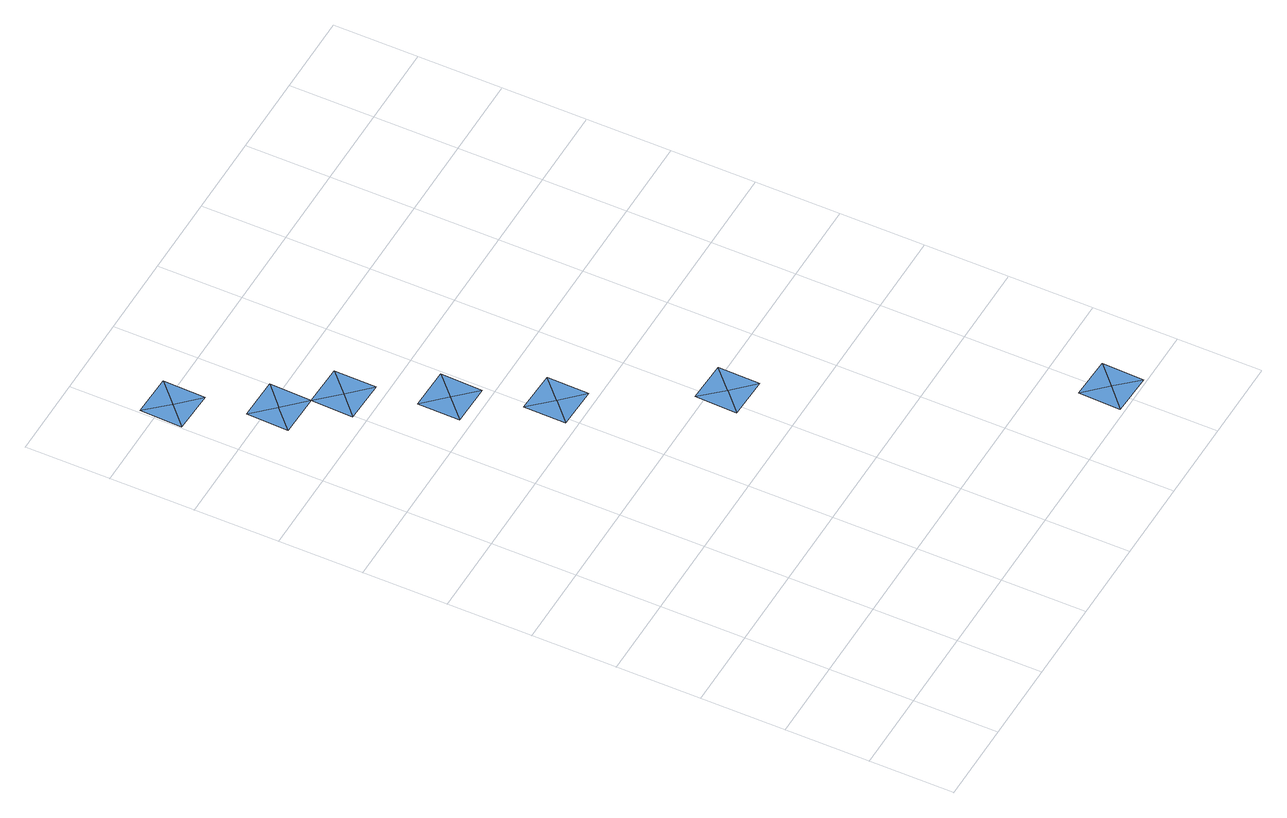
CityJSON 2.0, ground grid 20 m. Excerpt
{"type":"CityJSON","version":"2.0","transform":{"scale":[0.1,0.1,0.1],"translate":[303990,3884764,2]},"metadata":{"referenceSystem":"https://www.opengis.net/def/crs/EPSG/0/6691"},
"CityObjects":{
"waterbody1":{"type":"WaterBody","attributes":{"name":"静岡県第4次地震被害想定（元禄型関東地震）","種類":"3","津波浸水想定.浸水ランクフィールド":"Tsunami_rank.xml","津波浸水想定.浸水ランク":"2","class":"1140"},"geometry":[{"type":"MultiSurface","lod":"1","boundaries":[[[0,1,2]],[[3,0,2]],[[4,3,2]],[[4,2,1]]]}]},
"waterbody2":{"type":"WaterBody","attributes":{"name":"静岡県第4次地震被害想定（元禄型関東地震）","種類":"3","津波浸水想定.浸水ランクフィールド":"Tsunami_rank.xml","津波浸水想定.浸水ランク":"2","class":"1140"},"geometry":[{"type":"MultiSurface","lod":"1","boundaries":[[[5,6,7]],[[8,5,9]],[[9,5,7]],[[5,8,6]]]}]},
"waterbody3":{"type":"WaterBody","attributes":{"name":"静岡県第4次地震被害想定（元禄型関東地震）","種類":"3","津波浸水想定.浸水ランクフィールド":"Tsunami_rank.xml","津波浸水想定.浸水ランク":"1","class":"1140"},"geometry":[{"type":"MultiSurface","lod":"1","boundaries":[[[10,11,7]],[[7,12,10]],[[11,10,13]],[[13,10,12]]]}]},
"waterbody4":{"type":"WaterBody","attributes":{"name":"静岡県第4次地震被害想定（元禄型関東地震）","種類":"3","津波浸水想定.浸水ランクフィールド":"Tsunami_rank.xml","津波浸水想定.浸水ランク":"1","class":"1140"},"geometry":[{"type":"MultiSurface","lod":"1","boundaries":[[[14,15,16]],[[14,17,15]],[[18,16,15]],[[17,18,15]]]}]},
"waterbody5":{"type":"WaterBody","attributes":{"name":"静岡県第4次地震被害想定（元禄型関東地震）","種類":"3","津波浸水想定.浸水ランクフィールド":"Tsunami_rank.xml","津波浸水想定.浸水ランク":"1","class":"1140"},"geometry":[{"type":"MultiSurface","lod":"1","boundaries":[[[19,20,21]],[[20,22,21]],[[23,21,22]],[[23,19,21]]]}]},
"waterbody6":{"type":"WaterBody","attributes":{"name":"静岡県第4次地震被害想定（元禄型関東地震）","種類":"3","津波浸水想定.浸水ランクフィールド":"Tsunami_rank.xml","津波浸水想定.浸水ランク":"1","class":"1140"},"geometry":[{"type":"MultiSurface","lod":"1","boundaries":[[[24,25,26]],[[25,27,26]],[[28,26,27]],[[26,28,24]]]}]},
"waterbody7":{"type":"WaterBody","attributes":{"name":"静岡県第4次地震被害想定（元禄型関東地震）","種類":"3","津波浸水想定.浸水ランクフィールド":"Tsunami_rank.xml","津波浸水想定.浸水ランク":"2","class":"1140"},"geometry":[{"type":"MultiSurface","lod":"1","boundaries":[[[29,30,31]],[[32,31,30]],[[33,31,32]],[[33,29,31]]]}]}
},
"vertices":[
[8,1836,1],[5,1736,1],[56,1784,1],[108,1833,1],[105,1733,1],
[151,1582,1],[100,1533,1],[200,1531,1],[103,1633,1],[203,1631,1],
[249,1479,1],[300,1528,1],[198,1431,1],[298,1428,1],
[293,1228,1],[344,1277,1],[295,1328,1],[393,1226,1],[395,1326,1],
[390,1126,1],[388,1026,1],[439,1074,1],[488,1023,1],[490,1123,1],
[680,718,1],[682,818,1],[631,769,1],[583,821,1],[580,721,1],
[1065,108,1],[965,111,1],[1014,60,1],[962,11,1],[1062,8,1]
]}
